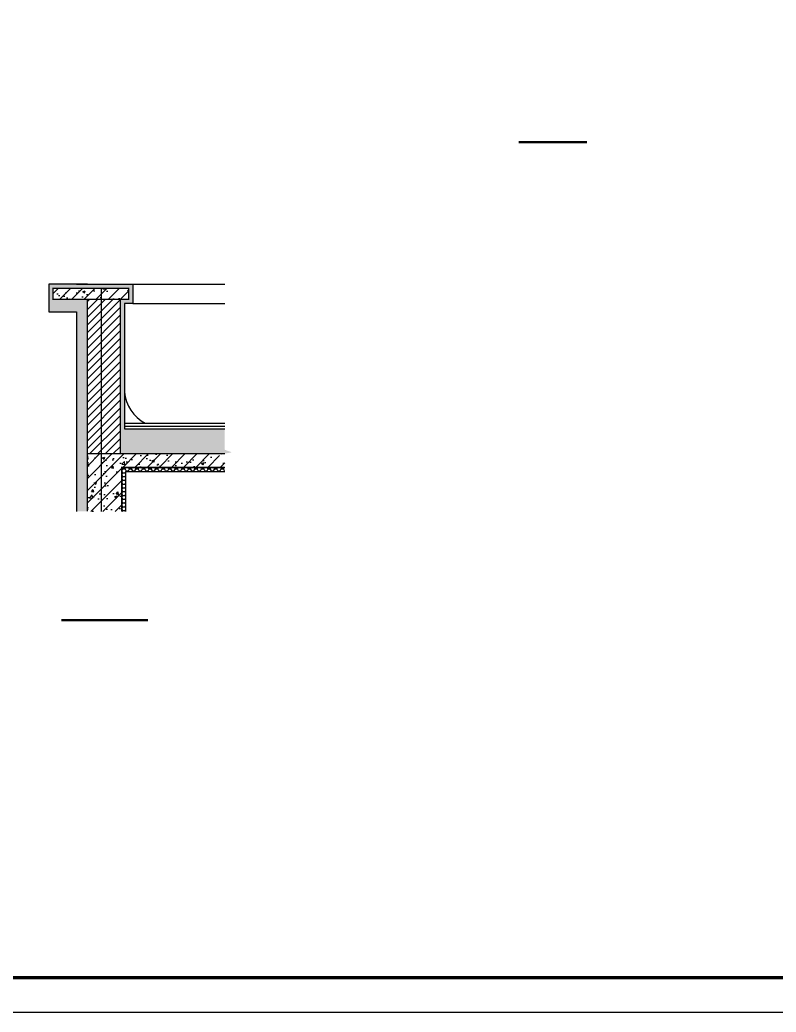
# Model space of a CAD drawing. Extents: x 30064 to 135164, y 17999 to 492668.
# Drawn here: x 70238 to 92209, y 17999 to 46824 of the extents above; entities that cross this region are included whole.
import ezdxf

# ---------------------------------------------------------------- set-up
doc = ezdxf.new("R2010")
doc.units = 0
doc.header["$LTSCALE"] = 1000
doc.header["$MEASUREMENT"] = 0
doc.linetypes.add('DOTE', pattern=[2.42, 2, -0.2, 0.02, -0.2])
for name, color, linetype in [('DIM_SYMB', 3, 'Continuous'), ('DOTE', 1, 'DOTE'), ('TWT_TITLE', 7, 'Continuous'), ('立面', 43, 'Continuous')]:
    doc.layers.add(name, color=color, linetype=linetype)
pattern_1 = [(45, (-999282.445, -241656.83), (-44.194174, 44.194174), []), (50, (-999282.45, -241656.83), (179.315046, -15.688034), [18.75, -206.25]), (355, (-999282.45, -241656.83), (-34.687833, 188.048033), [15, -165]), (100.4514, (-999267.5, -241658.14), (144.627345, 172.359886), [15.935047, -175.285528]), (46.1842, (-999282.45, -241606.83), (266.81026, -41.379754), [28.125, -309.375]), (96.6356, (-999260.2, -241610.28), (233.665676, 243.52947), [23.90257, -262.92825]), (351.1842, (-999282.45, -241606.83), (233.665486, 243.52965), [22.5, -247.5]), (21, (-999257.45, -241619.33), (149.226763, -100.654723), [18.75, -206.25]), (326, (-999257.45, -241619.33), (60.828833, 181.28751), [15, -165]), (71.4514, (-999245.01, -241627.72), (210.055657, 80.632624), [15.935047, -175.285528]), (37.5, (-999282.445, -241656.83), (3.039964, 83.2234635), [0, -163, 0, -167.5, 0, -165.625]), (7.5, (-999282.445, -241656.83), (65.767384, 98.602928), [0, -95.5, 0, -159.25, 0, -63.125]), (327.5, (-999338.195, -241656.83), (133.455609, -5.638718), [0, -62.5, 0, -195, 0, -258.75]), (317.5, (-999363.2, -241656.83), (145.796542, 25.026246), [0, -81.25, 0, -129.5, 0, -183.75])]

# ---------------------------------------------------------------- blocks, each defined once
blk = doc.blocks.new('387354345354')
h = blk.add_hatch()
h.set_pattern_fill('HONEY', color=6, scale=10)
h.set_pattern_definition([(0, (-999282.445, -241656.829), (23.8125, 13.74815), [15.875, -31.75]), (120, (-999282.445, -241656.829), (-23.81249716, 13.74815493), [15.875, -31.75]), (60, (-999282.445, -241656.829), (2.84e-06, 27.49630493), [-31.75, 15.875])])
h.paths.add_polyline_path([(-350, -600.3), (-270, -600.3), (-270, 940), (-520, 940), (-520, 1020), (30, 1020), (30, 940), (-30, 940), (-30, -180), (728.8, -180), (780.3, -170.9), (727.8, -152.3), (727.8, 0), (0, 0), (0, 910), (60, 910), (60, 1050), (-550, 1050), (-550, 850), (-350, 850)])
h = blk.add_hatch()
h.set_pattern_fill('钢筋混凝土', color=256, scale=25)
h.set_pattern_definition(pattern_1)
h.paths.add_polyline_path([(-30, 940), (30, 940), (30, 1020), (-170, 1020), (-170, 940)])
h.paths.add_polyline_path([(-170, 940), (-170, 1020), (-270, 1020), (-520, 1020), (-520, 940), (-270, 940)])
h = blk.add_hatch()
h.set_pattern_fill('ANSI31', color=256, scale=25)
h.set_pattern_definition([(45, (-999282.445, -241656.83), (-28.0633004, 28.0633004), [])])
h.paths.add_polyline_path([(-30, 140), (-170, 140), (-170, -180), (-30, -180)])
h.paths.add_polyline_path([(-170, 140), (-270, 140), (-270, -180), (-170, -180)])
h.paths.add_polyline_path([(-30, 940), (-170, 940), (-170, 140), (-30, 140)])
h.paths.add_polyline_path([(-170, 940), (-270, 940), (-270, 140), (-170, 140)])
h = blk.add_hatch()
h.set_pattern_fill('钢筋混凝土', color=256, scale=25)
h.set_pattern_definition(pattern_1)
h.paths.add_polyline_path([(-30, 140), (-30, 220)])
h.paths.add_polyline_path([(-170, 140), (-170, 220)])
h.paths.add_polyline_path([(-170, -600.3), (-20, -600.3), (-20, -280), (727.8, -280), (727.8, -208.5), (675.3, -189.4), (728.8, -180), (-170, -180)])
h.paths.add_polyline_path([(-270, -600.3), (-170, -600.3), (-170, -180), (-270, -180)])
h = blk.add_hatch()
h.set_pattern_fill('HONEY', color=6, scale=10)
h.set_pattern_definition([(0, (-142117.055, -74635.188), (23.8125, 13.74815), [15.875, -31.75]), (120, (-142117.055, -74635.188), (-23.8124972, 13.7481549), [15.875, -31.75]), (60, (-142117.055, -74635.188), (2.8e-06, 27.4963049), [-31.75, 15.875])])
h.paths.add_polyline_path([(-20, -600.3), (10, -600.3), (10, -310), (727.8, -310), (727.8, -280), (-20, -280)])
at = {"color": 6}
for points in [[(-270, 1050), (-550, 1050), (-550, 850), (-350, 850)], [(-350, 1050), (-30, 1050), (60, 1050), (60, 910), (0, 910), (0, 0)], [(-350, 850), (-350, 250)], [(-350, 250), (-350, -600.3)], [(10, -600.3), (10, -310), (727.8, -310)]]:
    blk.add_lwpolyline(points, dxfattribs=at)
at = {"const_width": 10}
for points in [[(-270, 1020), (-520, 1020), (-520, 940), (-270, 940)], [(-270, 1020), (-270, 1020), (30, 1020), (30, 940), (-30, 940), (-30, -180), (727.8, -180)], [(-270, 940), (-270, 220), (-270, 220), (-270, 140), (-270, 140), (-270, -600.3)], [(727.8, -280), (-20, -280), (-20, -600.3)], [(-20, -600.3), (-20, -280), (727.8, -280)]]:
    blk.add_lwpolyline(points, dxfattribs=at)
for points in [[(60, 1050), (727.8, 1050)], [(-30, 940), (-270, 940)], [(60, 910), (727.8, 910)], [(0, 40), (727.8, 40)], [(0, 20), (727.8, 20)], [(-270, -180), (727.8, -180)], [(-20, -280), (-20, -600.3)], [(-20, -280), (727.8, -280)]]:
    blk.add_lwpolyline(points)
at = {"color": 6}
blk.add_arc((286.4, 293.5), 287.6, 185.34743, 241.82899, dxfattribs=at)
at = {"layer": 'DOTE'}
blk.add_lwpolyline([(-170, 1020), (-170, -600.3)], dxfattribs=at)
at = {"layer": '立面', "color": 6}
blk.add_lwpolyline([(0, 0), (727.8, 0)], dxfattribs=at)

msp = doc.modelspace()

# ---------------------------------------------------------------- linework, layer by layer
at = {"layer": 'DIM_SYMB', "color": 3, "const_width": 70}
msp.add_lwpolyline([(84732, 43269), (86712, 43269)], dxfattribs=at)
at = {"layer": 'DIM_SYMB', "const_width": 70}
msp.add_lwpolyline([(71446, 29384), (73956, 29384)], dxfattribs=at)
at = {"layer": 'TWT_TITLE'}
msp.add_lwpolyline([(30081, 17999), (114181, 17999), (114181, 77399), (30081, 77399)], close=True, dxfattribs=at)
at = {"layer": 'TWT_TITLE', "const_width": 100}
msp.add_lwpolyline([(32581, 18999), (113181, 18999), (113181, 76399), (32581, 76399)], close=True, dxfattribs=at)

# ---------------------------------------------------------------- block references
at = {"xscale": 4, "yscale": 4, "zscale": 4}
msp.add_blockref('387354345354', (73279, 34944), dxfattribs=at)

doc.saveas('drawing.dxf')
